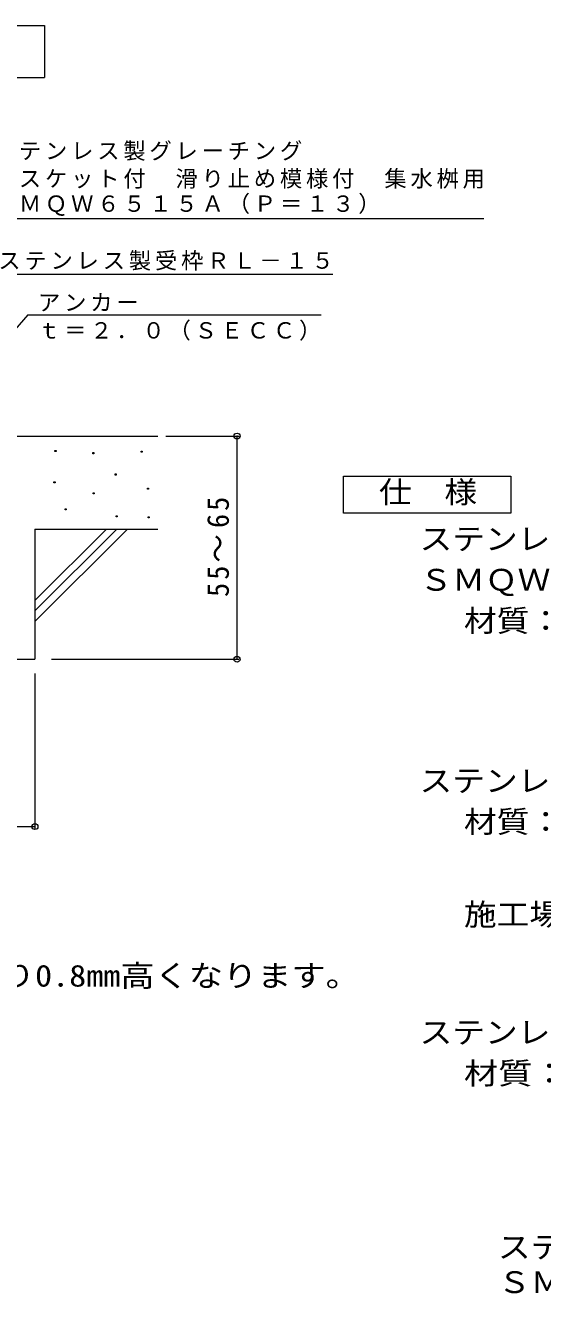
# Model space of a CAD drawing. Units: millimetres on the paper, enlarged 4 times, with parts at other scales. Extents: x -950 to 1126, y -781 to 780.
# Drawn here: x -400 to -122, y -781 to -96 of the extents above; entities that cross this region are included whole.
import ezdxf
from ezdxf.enums import TextEntityAlignment as Align

# ---------------------------------------------------------------- set-up
doc = ezdxf.new("R2010")
doc.units = ezdxf.units.MM
doc.header["$LTSCALE"] = 4
doc.header["$PDMODE"] = 32
doc.header["$PDSIZE"] = 3.2
for name, color, linetype, lineweight in [('A-5_文字', 7, 'Continuous', 9), ('D-0_芯', 7, 'Continuous', 9), ('D-4_その他', 7, 'Continuous', 9), ('D-5_文字', 7, 'Continuous', 9), ('D-6_寸法', 6, 'Continuous', 9), ('F-5_F-5ﾚｲﾔ', 7, 'Continuous', 9)]:
    doc.layers.add(name, color=color, linetype=linetype, lineweight=lineweight)
doc.styles.add('ＭＳ ゴシック', font='')
doc.styles.get('ＭＳ ゴシック').set_extended_font_data('MS Gothic')

msp = doc.modelspace()

# ---------------------------------------------------------------- linework, layer by layer
at = {"layer": 'A-5_文字'}
for p, q in [((-599.913, -96.015), (-389.513, -96.015)), ((-389.513, -96.015), (-389.513, -124.015)), ((-599.913, -124.015), (-389.513, -124.015))]:
    msp.add_line(p, q, dxfattribs=at)
at = {"layer": 'D-0_芯'}
for points in [[(-383.975, -325.217), (-383.975, -324.617), (-383.375, -324.617), (-383.375, -325.217)], [(-363.672, -326.3), (-363.672, -325.7), (-363.072, -325.7), (-363.072, -326.3)], [(-337.685, -325.488), (-337.685, -324.888), (-337.085, -324.888), (-337.085, -325.488)], [(-384.516, -342.001), (-384.516, -341.401), (-383.916, -341.401), (-383.916, -342.001)], [(-351.595, -337.788), (-351.595, -337.188), (-350.995, -337.188), (-350.995, -337.788)], [(-363.402, -347.956), (-363.402, -347.356), (-362.802, -347.356), (-362.802, -347.956)], [(-334.175, -345.458), (-334.175, -344.858), (-333.575, -344.858), (-333.575, -345.458)], [(-378.535, -356.523), (-378.535, -355.923), (-377.935, -355.923), (-377.935, -356.523)], [(-351.08, -360.259), (-351.08, -359.659), (-350.481, -359.659), (-350.481, -360.259)], [(-333.913, -360.853), (-333.913, -360.253), (-333.313, -360.253), (-333.313, -360.853)]]:
    msp.add_lwpolyline(points, close=True, dxfattribs=at)
at = {"layer": 'D-4_その他'}
for p, q in [((-324.301, -316.838), (-284.839, -316.838)), ((-286.039, -436.838), (-286.039, -316.838)), ((-385.818, -436.838), (-284.839, -436.838)), ((-394.713, -444.495), (-394.713, -528.038)), ((-554.713, -526.838), (-394.713, -526.838))]:
    msp.add_line(p, q, dxfattribs=at)
for p in [(-286.039, -316.838), (-286.039, -436.838), (-394.713, -526.838)]:
    msp.add_point(p, dxfattribs=at)
at = {"layer": 'D-5_文字'}
for p, q in [((-418.373, -199.851), (-153.26, -199.851)), ((-415.686, -229.728), (-234.439, -229.728)), ((-398.546, -251.673), (-487.465, -353.837)), ((-398.546, -251.673), (-240.868, -251.673))]:
    msp.add_line(p, q, dxfattribs=at)
msp.add_lwpolyline([(-228.713, -358.337), (-228.713, -338.337), (-138.713, -338.337), (-138.713, -358.337)], close=True, dxfattribs=at)
at = {"layer": 'D-6_寸法'}
for p, q in [((-494.713, -316.838), (-328.713, -316.838)), ((-394.713, -405.241), (-356.309, -366.837)), ((-394.713, -410.898), (-350.652, -366.837)), ((-394.713, -416.554), (-344.996, -366.837)), ((-394.713, -366.838), (-328.713, -366.838)), ((-394.713, -366.838), (-394.713, -436.838)), ((-494.713, -436.838), (-394.713, -436.838))]:
    msp.add_line(p, q, dxfattribs=at)

# ---------------------------------------------------------------- texts
at = {"layer": 'D-4_その他', "color": 2, "style": 'ＭＳ ゴシック'}
for s, width, p in [('施工場所の状況に合わせて、アンカーをプライヤー等で折り曲げてご使用ください。', 1.1, (-163.992, -583.506)), ('※グレーチングが受枠の上面より0.8mm高くなります。', 1.15, (-670.663, -616.423)), ('ステンレス製バスケット\u3000ＤＫ－６００－Ｓ', 1.1, (-187.877, -646.892)), ('材質：ＳＵＳ３０４', 1.15, (-163.992, -668.892))]:
    msp.add_text(s, height=11.73, dxfattribs=dict(at, width=width)).set_placement(p, align=Align.BOTTOM_LEFT)
at = {"layer": 'D-4_その他', "color": 2, "insert": (-290.251, -403.338), "char_height": 11.73, "attachment_point": 7, "rotation": 90, "style": 'ＭＳ ゴシック'}
msp.add_mtext('\\T1.22;\\W0.95;55～65', dxfattribs=at)
at = {"layer": 'D-5_文字', "color": 2, "style": 'ＭＳ ゴシック', "width": 1.1}
for s, p in [('仕\u3000様', (-209.713, -356.337)), ('ステンレス製グレーチング\u3000バスケット付\u3000滑り止め模様付\u3000集水桝用', (-187.877, -381.506)), ('ＳＭＱＷ\u3000６５１５Ａ（Ｐ＝１３）', (-187.877, -403.506)), ('材質：メインバー\u3000ＦＢ４×１５（ＳＵＳ３０４）', (-163.992, -425.506)), ('ステンレス製受枠\u3000ＲＬ－１５（四方枠）', (-187.877, -511.587)), ('材質：ステンレス鋼板ｔ＝３．０（ＳＵＳ３０４）', (-163.992, -533.587))]:
    msp.add_text(s, height=11.73, dxfattribs=at).set_placement(p, align=Align.BOTTOM_LEFT)
at = {"layer": 'D-5_文字', "char_height": 8.798, "attachment_point": 7, "style": 'ＭＳ ゴシック'}
for s, insert in [('\\T1.17;ステンレス製グレーチング', (-417.411, -168.801)), ('\\T1.17;バスケット付\u3000滑り止め模様付\u3000集水桝用', (-417.411, -183.788)), ('\\T1.17;ＳＭＱＷ６５１５Ａ（Ｐ＝１３）', (-417.411, -198.443)), ('\\T1.17;ステンレス製受枠ＲＬ－１５', (-414.439, -227.825)), ('\\T1.17;アンカー', (-393.088, -249.81)), ('\\T1.17;ｔ＝２．０（ＳＥＣＣ）', (-393.088, -265.537))]:
    msp.add_mtext(s, dxfattribs=dict(at, insert=insert))
at = {"layer": 'F-5_F-5ﾚｲﾔ', "color": 2, "style": 'ＭＳ ゴシック', "width": 1.1}
for s, p in [('ステンレス製グレーチング\u3000バスケット付\u3000滑り止め模様付\u3000集水桝用', (-145.731, -762.372)), ('ＳＭＱＷ\u3000６５１５Ａ（Ｐ＝１３）＋ＲＬ－１５（四方枠）＋ＤＫ－６００－Ｓ', (-145.731, -781.233))]:
    msp.add_text(s, height=11.73, dxfattribs=at).set_placement(p, align=Align.BOTTOM_LEFT)

doc.saveas('drawing.dxf')
